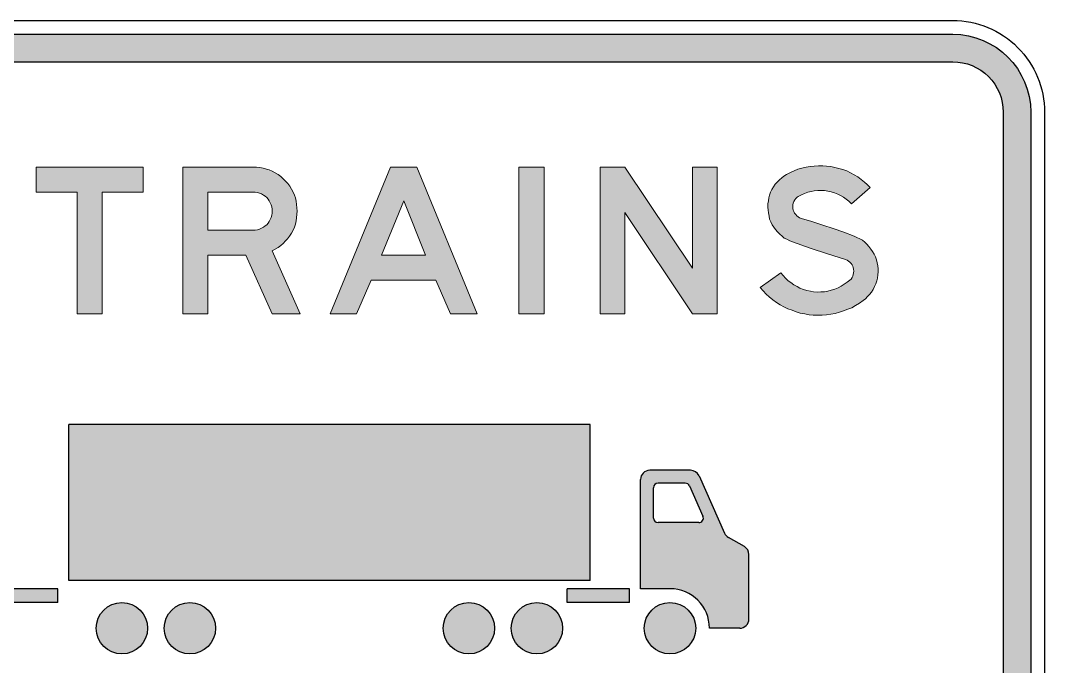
# Model space of a CAD drawing. Extents: x 21 to 1019, y -1350 to 257.
# Drawn here: x 273.7 to 348.1, y 209.8 to 256.7 of the extents above; entities that cross this region are included whole.
import ezdxf

# ---------------------------------------------------------------- set-up
doc = ezdxf.new("R2010")
doc.units = 0
doc.header["$LTSCALE"] = 12
doc.header["$MEASUREMENT"] = 0
doc.layers.get('0').update_dxf_attribs({"linetype": 'CONTINUOUS'})
doc.layers.add('L25', color=1, linetype='CONTINUOUS')
doc.layers.add('L35', color=3, linetype='CONTINUOUS')

msp = doc.modelspace()

# ---------------------------------------------------------------- hatches: boundary and pattern name
at = {"layer": 'L25'}
h = msp.add_hatch(color=256, dxfattribs=at)
edge = h.paths.add_edge_path()
edge.add_line((341.4211003270826, 182.3673855515614), (214.7543003270826, 182.3673855515614))
edge.add_arc((214.7543003270826, 188.0339855515614), 5.66659999999996, 180, 270, ccw=False)
edge.add_line((209.0877003270826, 188.0339855515614), (209.0877003270826, 250.0341188848947))
edge.add_arc((214.7543003270826, 250.0341188848948), 5.666600000000017, 90.00000000000028, 180.0000000000003, ccw=False)
edge.add_line((214.7543003270826, 255.7007188848947), (341.4211003270826, 255.7007188848947))
edge.add_arc((341.4211003270826, 250.0341188848947), 5.666600000000017, 6.252776074688882e-13, 90, ccw=False)
edge.add_line((347.0877003270826, 250.0341188848948), (347.0877003270826, 188.0339855515614))
edge.add_arc((341.4211003270826, 188.0339855515614), 5.66659999999996, -90.00000000000063, 0, ccw=False)
edge = h.paths.add_edge_path(flags=16)
edge.add_line((341.4211003270826, 184.3673855515614), (214.7543003270826, 184.3673855515614))
edge.add_arc((214.7543003270826, 188.0339855515614), 3.666599999999988, 180.0000000000004, 270, ccw=False)
edge.add_line((211.0877003270826, 188.0339855515614), (211.0877003270826, 250.0341188848947))
edge.add_arc((214.7543003270826, 250.0341188848947), 3.666600000000017, 90.00000000000051, 180, ccw=False)
edge.add_line((214.7543003270826, 253.7007188848947), (341.4211003270826, 253.7007188848947))
edge.add_arc((341.4211003270826, 250.0341188848948), 3.666599999999988, 3.979039320256561e-13, 90.00000000000091, ccw=False)
edge.add_line((345.0877003270826, 250.0341188848948), (345.0877003270826, 188.0339855515614))
edge.add_arc((341.4211003270826, 188.0339855515614), 3.66659999999996, -90.00000000000091, 0, ccw=False)
h = msp.add_hatch(color=256, dxfattribs=at)
h.paths.add_polyline_path([(274.8617451525581, 246.0570957468521), (282.6398278847995, 246.0570957468521), (282.6398278847995, 244.2366934052637), (279.660987689473, 244.2366934052637), (279.660987689473, 235.3947391746914), (277.8405853478846, 235.3947391746914), (277.8405853478846, 244.2366934052637), (274.8617451525581, 244.2366934052637)])
h.paths.add_polyline_path([(301.5530989662375, 243.5983705062652), (303.1370854193079, 239.650225168015), (299.9454709243153, 239.650225168015)], flags=16)
h.paths.add_polyline_path([(296.2100998857313, 235.3947391746914), (300.5837938233138, 246.0570957468521), (302.4987625203094, 246.0570957468521), (306.8724564578919, 235.3947391746914), (304.9574877608963, 235.3947391746914), (303.8936162625654, 237.8534644152784), (299.1889400810577, 237.8534644152784), (298.1250685827268, 235.3947391746914)])
h.paths.add_polyline_path([(309.9222214197738, 246.0570957468521), (311.7426237613622, 246.0570957468521), (311.7426237613622, 235.3947391746914), (309.9222214197738, 235.3947391746914)])
h.paths.add_polyline_path([(315.8089770438714, 246.0570957468521), (317.605737796608, 246.0570957468521), (322.5231882777818, 238.7045616139431), (322.5231882777818, 246.0570957468521), (324.3199490305184, 246.0570957468521), (324.3199490305184, 235.3947391746914), (322.5231882777818, 235.3947391746914), (317.605737796608, 242.7472733076005), (317.605737796608, 235.3947391746914), (315.8089770438714, 235.3947391746914)])
h.paths.add_polyline_path([(290.6306849167071, 241.4706275096034), (287.3208624774554, 241.4706275096034), (287.3208624774554, 244.2366934052637), (290.6306849167071, 244.2366934052637), (290.7725344498178, 244.2366934052637), (290.9380255717804, 244.2130518164119), (291.0798751048912, 244.1657686387083), (291.221724638002, 244.1184854610048), (291.3635741711128, 244.0239191055975), (291.4817821153717, 243.9529943390422), (291.5999900596307, 243.8347863947832), (291.6945564150379, 243.7165784505242), (291.7891227704451, 243.5983705062652), (291.8600475370005, 243.4565209731544), (291.9309723035559, 243.3146714400436), (291.9782554812595, 243.1728219069328), (292.0018970701113, 243.0073307849702), (292.0018970701113, 242.8654812518595), (292.0018970701113, 242.6999901298969), (291.9782554812595, 242.5581405967861), (291.9309723035559, 242.3926494748235), (291.8600475370005, 242.2507999417127), (291.7891227704451, 242.108950408602), (291.6945564150379, 241.9907424643429), (291.5999900596307, 241.8725345200839), (291.4817821153717, 241.7779681646768), (291.3635741711128, 241.6834018092696), (291.221724638002, 241.6124770427142), (291.0798751048912, 241.5415522761588), (290.9380255717804, 241.4942690984552), (290.7725344498178, 241.4706275096034)], flags=16)
h.paths.add_polyline_path([(292.0018970701113, 239.9812074119401), (294.0350737113659, 235.3947391746914), (292.0018970701113, 235.3947391746914), (290.0869283731157, 239.650225168015), (287.3208624774554, 239.650225168015), (287.3208624774554, 235.3947391746914), (285.500460135867, 235.3947391746914), (285.500460135867, 246.0570957468521), (290.6306849167071, 246.0570957468521), (290.867100805225, 246.0570957468521), (291.103516693743, 246.0334541580003), (291.339932582261, 245.9861709802967), (291.576348470779, 245.9152462137413), (291.7891227704451, 245.844321447186), (292.0018970701113, 245.7497550917788), (292.2146713697775, 245.6315471475198), (292.4274456694437, 245.5133392032608), (292.616578380258, 245.37148967015), (292.8057110910725, 245.2059985481874), (292.971202213035, 245.0405074262248), (293.1366933349976, 244.8513747154104), (293.2785428681084, 244.6622420045961), (293.3967508123674, 244.4494677049299), (293.5149587566264, 244.2366934052637), (293.6095251120336, 244.0239191055975), (293.6804498785889, 243.8111448059313), (293.7513746451443, 243.5747289174134), (293.7750162339961, 243.3383130288954), (293.7986578228479, 243.1018971403774), (293.8222994116997, 242.8654812518595), (293.7986578228479, 242.6290653633415), (293.7750162339961, 242.3690078859717), (293.7513746451443, 242.1562335863055), (293.6804498785889, 241.9198176977876), (293.6095251120336, 241.6834018092696), (293.5149587566264, 241.4706275096034), (293.3967508123674, 241.2578532099373), (293.2549012792566, 241.0450789102711), (293.1130517461458, 240.8559461994567), (292.971202213035, 240.6904550774941), (292.8057110910725, 240.5013223666797), (292.616578380258, 240.3594728335689), (292.4274456694437, 240.2176233004582), (292.2146713697775, 240.0994153561991)])
h.paths.add_polyline_path([(328.9300588566189, 238.3735793700179), (327.4406387589557, 237.3097078716871), (327.6534130586219, 237.0732919831691), (327.8661873582881, 236.8368760946511), (328.102603246806, 236.6241017949849), (328.3626607241758, 236.4113274953187), (328.6227182015456, 236.2221947845044), (328.8827756789154, 236.0567036625418), (329.1664747451369, 235.914854129431), (329.4501738113585, 235.7730045963202), (329.7575144664319, 235.6547966520612), (330.0412135326534, 235.5365887078023), (330.3485541877268, 235.442022352395), (330.679536431652, 235.3947391746914), (330.9868770867253, 235.3238144081361), (331.2942177417987, 235.3001728192843), (331.6251999857239, 235.3001728192843), (331.9325406407972, 235.3001728192843), (332.2635228847224, 235.3238144081361), (332.5708635397958, 235.3710975858397), (332.8782041948692, 235.4183807635433), (333.2091864387943, 235.5129471189504), (333.4928855050159, 235.6075134743576), (333.8002261600893, 235.7257214186166), (334.0839252263108, 235.8439293628756), (334.3676242925324, 236.0094204848382), (334.6513233587539, 236.1749116068008), (334.9113808361237, 236.3640443176151), (335.0768719580863, 236.4822522618741), (335.2423630800488, 236.6477433838367), (335.3842126131597, 236.8132345057993), (335.5260621462705, 236.9787256277619), (335.6442700905295, 237.1678583385763), (335.7388364459366, 237.3806326382424), (335.8334028013438, 237.5697653490568), (335.9043275678992, 237.782539648723), (335.9516107456028, 237.9953139483892), (335.9752523344546, 238.2317298369072), (335.9988939233064, 238.4445041365734), (335.9988939233064, 238.6572784362395), (335.9752523344546, 238.8936943247575), (335.927969156751, 239.1064686244237), (335.8806859790474, 239.3192429240898), (335.809761212492, 239.532017223756), (335.7151948570848, 239.7211499345704), (335.5969869128259, 239.9339242342366), (335.4787789685668, 240.0994153561991), (335.3369294354561, 240.2885480670136), (335.1950799023453, 240.4540391889761), (335.0295887803827, 240.5958887220869), (334.8640976584201, 240.7377382551977), (334.6749649476057, 240.8559461994567), (334.4621906479396, 240.9505125548638), (334.2730579371252, 241.0450789102711), (333.5165270938676, 241.3287779764926), (332.7363546617584, 241.5888354538624), (331.9798238185008, 241.8488929312322), (331.1996513863915, 242.108950408602), (330.443120543134, 242.3217247082681), (330.3012710100232, 242.3690078859717), (330.206704654616, 242.4399326525271), (330.088496710357, 242.5108574190825), (330.0175719438017, 242.6054237744897), (329.9230055883945, 242.6999901298969), (329.8757224106909, 242.8181980741559), (329.8284392329873, 242.9364060184149), (329.8047976441355, 243.0546139626738), (329.8047976441355, 243.1728219069328), (329.8047976441355, 243.3146714400436), (329.8284392329873, 243.4328793843026), (329.8757224106909, 243.5510873285616), (329.9466471772462, 243.6692952728206), (330.0175719438017, 243.7638616282277), (330.1121382992088, 243.858427983635), (330.206704654616, 243.9293527501903), (330.443120543134, 244.0475606944493), (330.6558948428001, 244.1421270498565), (330.8923107313181, 244.2366934052637), (331.1287266198361, 244.2839765829673), (331.3651425083541, 244.3312597606709), (331.6251999857239, 244.3549013495227), (331.8616158742419, 244.3549013495227), (332.0980317627598, 244.3549013495227), (332.3580892401296, 244.3076181718191), (332.5945051286475, 244.2603349941155), (332.8309210171655, 244.1894102275601), (333.0673369056835, 244.0948438721529), (333.2801112053497, 244.0002775167458), (333.4928855050159, 243.858427983635), (333.6820182158303, 243.7165784505242), (333.8711509266446, 243.5747289174134), (334.060283637459, 243.385596206599), (335.4314957908633, 244.5676756491889), (335.2187214911971, 244.7804499488551), (335.0059471915309, 244.9695826596694), (334.7695313030129, 245.1587153704838), (334.5331154144949, 245.3478480812982), (334.2730579371252, 245.489697614409), (333.9893588709036, 245.6315471475198), (333.7293013935338, 245.7733966806305), (333.4456023273123, 245.8679630360377), (333.1619032610907, 245.9625293914449), (332.8545626060173, 246.0334541580003), (332.5708635397958, 246.1043789245557), (332.2635228847224, 246.1280205134075), (331.9798238185008, 246.1516621022593), (331.6724831634274, 246.1516621022593), (331.3651425083541, 246.1280205134075), (331.0578018532808, 246.1043789245557), (330.7741027870591, 246.0570957468521), (330.4667621319858, 245.9861709802967), (330.1830630657642, 245.8916046248895), (329.8993639995427, 245.7733966806305), (329.6393065221729, 245.6551887363715), (329.3556074559513, 245.5133392032608), (329.1664747451369, 245.3951312590018), (329.0009836231744, 245.2769233147428), (328.8354925012118, 245.135073781632), (328.6700013792492, 244.9695826596694), (328.5281518461384, 244.8040915377069), (328.4099439018794, 244.6149588268925), (328.2917359576205, 244.4258261160781), (328.1971696022133, 244.2366934052637), (328.1262448356578, 244.0239191055975), (328.0553200691024, 243.8111448059313), (328.0316784802507, 243.5983705062652), (327.9843953025471, 243.385596206599), (327.9843953025471, 243.1491803180811), (328.0080368913988, 242.9364060184149), (328.0316784802507, 242.7236317187487), (328.0789616579543, 242.4872158302307), (328.1262448356578, 242.2744415305645), (328.220811191065, 242.0853088197501), (328.3153775464722, 241.8725345200839), (328.4335854907312, 241.6834018092696), (328.5517934349902, 241.517910687307), (328.693642968101, 241.3524195653444), (328.8591340900635, 241.1869284433818), (329.0246252120261, 241.0450789102711), (329.1901163339887, 240.9032293771602), (329.3792490448031, 240.8086630217531), (329.5920233444693, 240.6904550774941), (329.7811560552837, 240.6195303109387), (331.0578018532808, 240.1703401227546), (332.3344476512778, 239.7447915234222), (333.6347350381266, 239.3428845129416), (333.7529429823856, 239.295601335238), (333.8475093377928, 239.2246765686826), (333.9420756932, 239.1537518021273), (334.0366420486072, 239.0591854467201), (334.1075668151626, 238.9646190913129), (334.1548499928662, 238.8700527359057), (334.2021331705698, 238.7518447916467), (334.2257747594216, 238.6336368473877), (334.2494163482734, 238.4917873142769), (334.2257747594216, 238.3735793700179), (334.2021331705698, 238.2553714257589), (334.1548499928662, 238.1371634815), (334.1075668151626, 238.0425971260928), (334.0366420486072, 237.9243891818338), (333.9420756932, 237.8534644152784), (333.7529429823856, 237.6879732933158), (333.5401686827195, 237.546123760205), (333.3273943830533, 237.4042742270942), (333.0909784945353, 237.2860662828352), (332.8545626060173, 237.1914999274281), (332.5945051286475, 237.1205751608727), (332.3580892401296, 237.0496503943173), (332.0980317627598, 237.0023672166137), (331.83797428539, 237.0023672166137), (331.5779168080202, 236.9787256277619), (331.3178593306505, 237.0023672166137), (331.0814434421325, 237.0496503943173), (330.8213859647628, 237.0969335720209), (330.5849700762448, 237.1678583385763), (330.324912598875, 237.2624246939835), (330.1121382992088, 237.3806326382424), (329.8757224106909, 237.4988405825014), (329.6629481110247, 237.664331704464), (329.4738154002103, 237.8061812375748), (329.2846826893959, 237.9953139483892), (329.0955499785816, 238.1844466592036)])
h = msp.add_hatch(color=256, dxfattribs=at)
edge = h.paths.add_edge_path()
edge.add_arc((281.0877003270829, 212.5673855515614), 1.866666666666676, 0, 360)
edge = h.paths.add_edge_path()
edge.add_arc((286.0210336604162, 212.5673855515614), 1.866666666666676, 0, 360)
edge = h.paths.add_edge_path()
edge.add_arc((233.4543669937493, 212.5673855515614), 1.866666666666676, 0, 360)
edge = h.paths.add_edge_path()
edge.add_arc((238.3877003270826, 212.5673855515614), 1.866666666666676, 0, 360)
edge = h.paths.add_edge_path()
edge.add_arc((258.6543669937494, 212.5673855515614), 1.866666666666676, 0, 360)
edge = h.paths.add_edge_path()
edge.add_arc((263.5877003270828, 212.5673855515614), 1.866666666666676, 0, 360)
edge = h.paths.add_edge_path()
edge.add_arc((306.287700327083, 212.5673855515614), 1.866666666666676, 0, 360)
edge = h.paths.add_edge_path()
edge.add_arc((311.2210336604163, 212.5673855515614), 1.866666666666676, 0, 360)
edge = h.paths.add_edge_path()
edge.add_arc((320.8877003270831, 212.5673855515614), 1.866666666666676, 0, 360)
h.paths.add_polyline_path([(317.9543669937497, 214.4340522182281), (317.9543669937497, 215.4340522182281), (313.4262463273764, 215.4340522182281), (313.4262463273764, 214.4340522182281)])
h.paths.add_polyline_path([(268.2543669937494, 214.4340522182281), (268.2543669937494, 215.4340522182281), (276.4210336604161, 215.4340522182281), (276.4210336604161, 214.4340522182281)])
h.paths.add_polyline_path([(267.4543669937494, 216.0340522182281), (229.5877003270826, 216.0340522182281), (229.5877003270826, 227.3673855515615), (267.4543669937494, 227.3673855515615)])
h.paths.add_polyline_path([(277.2210336604161, 216.0340522182281), (277.2210336604161, 227.3673855515615), (315.087700327083, 227.3673855515615), (315.087700327083, 216.0340522182281)])
edge = h.paths.add_edge_path(flags=16)
edge.add_arc((322.9779538167116, 220.5673855515615), 0.333333333333335, 270, 383.999999999998)
edge.add_line((323.2824689692592, 220.7029644325867), (322.3029658615804, 222.9029644325868))
edge.add_arc((321.9984507090329, 222.7673855515615), 0.333333333333335, 23.99999999999793, 90)
edge.add_line((321.9984507090329, 223.1007188848948), (320.0210336604164, 223.1007188848948))
edge.add_arc((320.0210336604164, 222.7673855515615), 0.333333333333335, 90, 180)
edge.add_line((319.6877003270831, 222.7673855515615), (319.6877003270831, 220.5673855515615))
edge.add_arc((320.0210336604164, 220.5673855515615), 0.333333333333335, 180, 270)
edge.add_line((320.0210336604164, 220.2340522182282), (322.9779538167116, 220.2340522182282))
edge = h.paths.add_edge_path()
edge.add_arc((325.463030322314, 219.7390927827902), 0.66666666666667, 203.9999999999979, 240.0000000000075)
edge.add_line((325.1296969889806, 219.1617425136006), (326.2877003270831, 218.4931689746247))
edge.add_arc((325.9543669937497, 217.915818705435), 0.66666666666667, 0, 60.00000000000762, ccw=False)
edge.add_line((326.6210336604164, 217.915818705435), (326.6210336604164, 213.2340522182281))
edge.add_arc((325.9543669937497, 213.2340522182281), 0.66666666666667, -90, 0, ccw=False)
edge.add_line((325.9543669937497, 212.5673855515614), (323.7543669937497, 212.5673855515614))
edge.add_arc((320.8877003270831, 212.5673855515614), 2.866666666666681, 0, 90)
edge.add_line((320.8877003270831, 215.4340522182281), (318.7543669937497, 215.4340522182281))
edge.add_line((318.7543669937497, 215.4340522182281), (318.7543669937497, 223.3673855515615))
edge.add_arc((319.4210336604164, 223.3673855515615), 0.66666666666667, 90, 180, ccw=False)
edge.add_line((319.4210336604164, 224.0340522182282), (322.3880952649513, 224.0340522182282))
edge.add_arc((322.3880952649513, 223.3673855515615), 0.66666666666667, 23.99999999999801, 90, ccw=False)
edge.add_line((322.9971255700464, 223.638543313612), (324.8540000172189, 219.4679350207397))

# ---------------------------------------------------------------- linework, layer by layer
at = {"color": 3, "lineweight": 0}
for points in [[(274.8617451525581, 246.0570957468521), (282.6398278847995, 246.0570957468521), (282.6398278847995, 244.2366934052637), (279.660987689473, 244.2366934052637), (279.660987689473, 235.3947391746914), (277.8405853478846, 235.3947391746914), (277.8405853478846, 244.2366934052637), (274.8617451525581, 244.2366934052637), (274.8617451525581, 246.0570957468521), (274.8617451525581, 246.0570957468521)], [(285.500460135867, 246.0570957468521), (290.6306849167071, 246.0570957468521)], [(292.0018970701113, 239.9812074119401), (294.0350737113659, 235.3947391746914), (292.0018970701113, 235.3947391746914), (290.0869283731157, 239.650225168015), (287.3208624774554, 239.650225168015), (287.3208624774554, 235.3947391746914), (285.500460135867, 235.3947391746914), (285.500460135867, 246.0570957468521)], [(293.8222994116997, 242.8654812518595), (293.7986578228479, 243.1018971403774), (293.7750162339961, 243.3383130288954), (293.7513746451443, 243.5747289174134), (293.6804498785889, 243.8111448059313), (293.6095251120336, 244.0239191055975), (293.5149587566264, 244.2366934052637), (293.3967508123674, 244.4494677049299), (293.2785428681084, 244.6622420045961), (293.1366933349976, 244.8513747154104), (292.971202213035, 245.0405074262248), (292.8057110910725, 245.2059985481874), (292.616578380258, 245.37148967015), (292.4274456694437, 245.5133392032608), (292.2146713697775, 245.6315471475198), (292.0018970701113, 245.7497550917788), (291.7891227704451, 245.844321447186), (291.576348470779, 245.9152462137413), (291.339932582261, 245.9861709802967), (291.103516693743, 246.0334541580003), (290.867100805225, 246.0570957468521), (290.6306849167071, 246.0570957468521)], [(296.2100998857313, 235.3947391746914), (300.5837938233138, 246.0570957468521), (302.4987625203094, 246.0570957468521), (306.8724564578919, 235.3947391746914), (304.9574877608963, 235.3947391746914), (303.8936162625654, 237.8534644152784), (299.1889400810577, 237.8534644152784), (298.1250685827268, 235.3947391746914), (296.2100998857313, 235.3947391746914), (296.2100998857313, 235.3947391746914)], [(309.9222214197738, 246.0570957468521), (311.7426237613622, 246.0570957468521), (311.7426237613622, 235.3947391746914), (309.9222214197738, 235.3947391746914), (309.9222214197738, 246.0570957468521), (309.9222214197738, 246.0570957468521)], [(315.8089770438714, 246.0570957468521), (317.605737796608, 246.0570957468521), (322.5231882777818, 238.7045616139431), (322.5231882777818, 246.0570957468521), (324.3199490305184, 246.0570957468521), (324.3199490305184, 235.3947391746914), (322.5231882777818, 235.3947391746914), (317.605737796608, 242.7472733076005), (317.605737796608, 235.3947391746914), (315.8089770438714, 235.3947391746914), (315.8089770438714, 246.0570957468521), (315.8089770438714, 246.0570957468521)], [(334.060283637459, 243.385596206599), (335.4314957908633, 244.5676756491889), (335.2187214911971, 244.7804499488551), (335.0059471915309, 244.9695826596694), (334.7695313030129, 245.1587153704838), (334.5331154144949, 245.3478480812982), (334.2730579371252, 245.489697614409), (333.9893588709036, 245.6315471475198), (333.7293013935338, 245.7733966806305), (333.4456023273123, 245.8679630360377), (333.1619032610907, 245.9625293914449), (332.8545626060173, 246.0334541580003), (332.5708635397958, 246.1043789245557), (332.2635228847224, 246.1280205134075), (331.9798238185008, 246.1516621022593), (331.6724831634274, 246.1516621022593), (331.3651425083541, 246.1280205134075), (331.0578018532808, 246.1043789245557), (330.7741027870591, 246.0570957468521), (330.4667621319858, 245.9861709802967), (330.1830630657642, 245.8916046248895), (329.8993639995427, 245.7733966806305), (329.6393065221729, 245.6551887363715), (329.3556074559513, 245.5133392032608), (329.1664747451369, 245.3951312590018), (329.0009836231744, 245.2769233147428), (328.8354925012118, 245.135073781632), (328.6700013792492, 244.9695826596694), (328.5281518461384, 244.8040915377069), (328.4099439018794, 244.6149588268925), (328.2917359576205, 244.4258261160781), (328.1971696022133, 244.2366934052637), (328.1262448356578, 244.0239191055975), (328.0553200691024, 243.8111448059313), (328.0316784802507, 243.5983705062652), (327.9843953025471, 243.385596206599), (327.9843953025471, 243.1491803180811), (328.0080368913988, 242.9364060184149), (328.0316784802507, 242.7236317187487), (328.0789616579543, 242.4872158302307), (328.1262448356578, 242.2744415305645), (328.220811191065, 242.0853088197501), (328.3153775464722, 241.8725345200839), (328.4335854907312, 241.6834018092696), (328.5517934349902, 241.517910687307), (328.693642968101, 241.3524195653444), (328.8591340900635, 241.1869284433818), (329.0246252120261, 241.0450789102711), (329.1901163339887, 240.9032293771602), (329.3792490448031, 240.8086630217531), (329.5920233444693, 240.6904550774941), (329.7811560552837, 240.6195303109387), (331.0578018532808, 240.1703401227546), (332.3344476512778, 239.7447915234222), (333.6347350381266, 239.3428845129416)], [(287.3208624774554, 244.2366934052637), (290.6306849167071, 244.2366934052637)], [(290.6306849167071, 241.4706275096034), (287.3208624774554, 241.4706275096034), (287.3208624774554, 244.2366934052637)], [(292.0018970701113, 242.8654812518595), (292.0018970701113, 243.0073307849702), (291.9782554812595, 243.1728219069328), (291.9309723035559, 243.3146714400436), (291.8600475370005, 243.4565209731544), (291.7891227704451, 243.5983705062652), (291.6945564150379, 243.7165784505242), (291.5999900596307, 243.8347863947832), (291.4817821153717, 243.9529943390422), (291.3635741711128, 244.0239191055975), (291.221724638002, 244.1184854610048), (291.0798751048912, 244.1657686387083), (290.9380255717804, 244.2130518164119), (290.7725344498178, 244.2366934052637), (290.6306849167071, 244.2366934052637)], [(334.060283637459, 243.385596206599), (333.8711509266446, 243.5747289174134), (333.6820182158303, 243.7165784505242), (333.4928855050159, 243.858427983635), (333.2801112053497, 244.0002775167458), (333.0673369056835, 244.0948438721529), (332.8309210171655, 244.1894102275601), (332.5945051286475, 244.2603349941155), (332.3580892401296, 244.3076181718191), (332.0980317627598, 244.3549013495227), (331.8616158742419, 244.3549013495227), (331.6251999857239, 244.3549013495227), (331.3651425083541, 244.3312597606709), (331.1287266198361, 244.2839765829673), (330.8923107313181, 244.2366934052637), (330.6558948428001, 244.1421270498565), (330.443120543134, 244.0475606944493), (330.206704654616, 243.9293527501903)], [(301.5530989662375, 243.5983705062652), (303.1370854193079, 239.650225168015), (299.9454709243153, 239.650225168015), (301.5530989662375, 243.5983705062652), (301.5530989662375, 243.5983705062652)], [(330.206704654616, 243.9293527501903), (330.1121382992088, 243.858427983635), (330.0175719438017, 243.7638616282277), (329.9466471772462, 243.6692952728206), (329.8757224106909, 243.5510873285616), (329.8284392329873, 243.4328793843026), (329.8047976441355, 243.3146714400436), (329.8047976441355, 243.1728219069328), (329.8047976441355, 243.0546139626738), (329.8284392329873, 242.9364060184149), (329.8757224106909, 242.8181980741559), (329.9230055883945, 242.6999901298969), (330.0175719438017, 242.6054237744897), (330.088496710357, 242.5108574190825), (330.206704654616, 242.4399326525271), (330.3012710100232, 242.3690078859717), (330.443120543134, 242.3217247082681)], [(290.6306849167071, 241.4706275096034), (290.7725344498178, 241.4706275096034), (290.9380255717804, 241.4942690984552), (291.0798751048912, 241.5415522761588), (291.221724638002, 241.6124770427142), (291.3635741711128, 241.6834018092696), (291.4817821153717, 241.7779681646768), (291.5999900596307, 241.8725345200839), (291.6945564150379, 241.9907424643429), (291.7891227704451, 242.108950408602), (291.8600475370005, 242.2507999417127), (291.9309723035559, 242.3926494748235), (291.9782554812595, 242.5581405967861), (292.0018970701113, 242.6999901298969), (292.0018970701113, 242.8654812518595)], [(292.0018970701113, 239.9812074119401), (292.2146713697775, 240.0994153561991), (292.4274456694437, 240.2176233004582), (292.616578380258, 240.3594728335689), (292.8057110910725, 240.5013223666797), (292.971202213035, 240.6904550774941), (293.1130517461458, 240.8559461994567), (293.2549012792566, 241.0450789102711), (293.3967508123674, 241.2578532099373), (293.5149587566264, 241.4706275096034), (293.6095251120336, 241.6834018092696), (293.6804498785889, 241.9198176977876), (293.7513746451443, 242.1562335863055), (293.7750162339961, 242.3690078859717), (293.7986578228479, 242.6290653633415), (293.8222994116997, 242.8654812518595)], [(327.4406387589557, 237.3097078716871), (327.6534130586219, 237.0732919831691), (327.8661873582881, 236.8368760946511), (328.102603246806, 236.6241017949849), (328.3626607241758, 236.4113274953187), (328.6227182015456, 236.2221947845044), (328.8827756789154, 236.0567036625418), (329.1664747451369, 235.914854129431), (329.4501738113585, 235.7730045963202), (329.7575144664319, 235.6547966520612), (330.0412135326534, 235.5365887078023), (330.3485541877268, 235.442022352395), (330.679536431652, 235.3947391746914), (330.9868770867253, 235.3238144081361), (331.2942177417987, 235.3001728192843), (331.6251999857239, 235.3001728192843), (331.9325406407972, 235.3001728192843), (332.2635228847224, 235.3238144081361), (332.5708635397958, 235.3710975858397), (332.8782041948692, 235.4183807635433), (333.2091864387943, 235.5129471189504), (333.4928855050159, 235.6075134743576), (333.8002261600893, 235.7257214186166), (334.0839252263108, 235.8439293628756), (334.3676242925324, 236.0094204848382), (334.6513233587539, 236.1749116068008), (334.9113808361237, 236.3640443176151), (335.0768719580863, 236.4822522618741), (335.2423630800488, 236.6477433838367), (335.3842126131597, 236.8132345057993), (335.5260621462705, 236.9787256277619), (335.6442700905295, 237.1678583385763), (335.7388364459366, 237.3806326382424), (335.8334028013438, 237.5697653490568), (335.9043275678992, 237.782539648723), (335.9516107456028, 237.9953139483892), (335.9752523344546, 238.2317298369072), (335.9988939233064, 238.4445041365734), (335.9988939233064, 238.6572784362395), (335.9752523344546, 238.8936943247575), (335.927969156751, 239.1064686244237), (335.8806859790474, 239.3192429240898), (335.809761212492, 239.532017223756), (335.7151948570848, 239.7211499345704), (335.5969869128259, 239.9339242342366), (335.4787789685668, 240.0994153561991), (335.3369294354561, 240.2885480670136), (335.1950799023453, 240.4540391889761), (335.0295887803827, 240.5958887220869), (334.8640976584201, 240.7377382551977), (334.6749649476057, 240.8559461994567), (334.4621906479396, 240.9505125548638), (334.2730579371252, 241.0450789102711), (333.5165270938676, 241.3287779764926), (332.7363546617584, 241.5888354538624), (331.9798238185008, 241.8488929312322), (331.1996513863915, 242.108950408602), (330.443120543134, 242.3217247082681)], [(333.9420756932, 237.8534644152784), (334.0366420486072, 237.9243891818338), (334.1075668151626, 238.0425971260928), (334.1548499928662, 238.1371634815), (334.2021331705698, 238.2553714257589), (334.2257747594216, 238.3735793700179), (334.2494163482734, 238.4917873142769), (334.2257747594216, 238.6336368473877), (334.2021331705698, 238.7518447916467), (334.1548499928662, 238.8700527359057), (334.1075668151626, 238.9646190913129), (334.0366420486072, 239.0591854467201), (333.9420756932, 239.1537518021273), (333.8475093377928, 239.2246765686826), (333.7529429823856, 239.295601335238), (333.6347350381266, 239.3428845129416)], [(328.9300588566189, 238.3735793700179), (327.4406387589557, 237.3097078716871)], [(328.9300588566189, 238.3735793700179), (329.0955499785816, 238.1844466592036), (329.2846826893959, 237.9953139483892), (329.4738154002103, 237.8061812375748), (329.6629481110247, 237.664331704464), (329.8757224106909, 237.4988405825014), (330.1121382992088, 237.3806326382424), (330.324912598875, 237.2624246939835), (330.5849700762448, 237.1678583385763), (330.8213859647628, 237.0969335720209), (331.0814434421325, 237.0496503943173), (331.3178593306505, 237.0023672166137), (331.5779168080202, 236.9787256277619), (331.83797428539, 237.0023672166137), (332.0980317627598, 237.0023672166137), (332.3580892401296, 237.0496503943173), (332.5945051286475, 237.1205751608727), (332.8545626060173, 237.1914999274281), (333.0909784945353, 237.2860662828352), (333.3273943830533, 237.4042742270942), (333.5401686827195, 237.546123760205), (333.7529429823856, 237.6879732933158), (333.9420756932, 237.8534644152784)]]:
    msp.add_lwpolyline(points, dxfattribs=at)
at = {"layer": 'L35'}
for p, q in [((315.087700327083, 227.3673855515615), (277.2210336604161, 227.3673855515615)), ((277.2210336604161, 216.0340522182281), (277.2210336604161, 227.3673855515615)), ((315.087700327083, 216.0340522182281), (315.087700327083, 227.3673855515615)), ((322.3880952649513, 224.0340522182282), (319.4210336604164, 224.0340522182282)), ((318.7543669937497, 215.4340522182281), (318.7543669937497, 223.3673855515615)), ((322.9971255700464, 223.638543313612), (324.8540000172189, 219.4679350207397)), ((319.6877003270831, 220.5673855515615), (319.6877003270831, 222.7673855515615)), ((321.9984507090329, 223.1007188848948), (320.0210336604164, 223.1007188848948)), ((322.3029658615804, 222.9029644325868), (323.2824689692592, 220.7029644325867)), ((322.9779538167116, 220.2340522182282), (320.0210336604164, 220.2340522182282)), ((326.2877003270831, 218.4931689746247), (325.1296969889806, 219.1617425136006)), ((326.6210336604164, 213.2340522182281), (326.6210336604164, 217.915818705435)), ((315.087700327083, 216.0340522182281), (277.2210336604161, 216.0340522182281)), ((276.4210336604161, 215.4340522182281), (268.2543669937494, 215.4340522182281)), ((276.4210336604161, 214.4340522182281), (276.4210336604161, 215.4340522182281)), ((317.9543669937497, 215.4340522182281), (313.4262463273764, 215.4340522182281)), ((313.4262463273764, 214.4340522182281), (313.4262463273764, 215.4340522182281)), ((317.9543669937497, 214.4340522182281), (317.9543669937497, 215.4340522182281)), ((320.8877003270831, 215.4340522182281), (318.7543669937497, 215.4340522182281)), ((276.4210336604161, 214.4340522182281), (268.2543669937494, 214.4340522182281)), ((317.9543669937497, 214.4340522182281), (313.4262463273764, 214.4340522182281)), ((325.9543669937497, 212.5673855515614), (323.7543669937497, 212.5673855515614))]:
    msp.add_line(p, q, dxfattribs=at)
for points in [[(341.4211003270826, 181.3673855515614), (214.7543003270826, 181.3673855515614, -0.4142135623730951), (208.0877003270826, 188.0339855515614), (208.0877003270826, 250.0341188848947, -0.4142135623730938), (214.7543003270826, 256.7007188848947), (341.4211003270826, 256.7007188848947, -0.414213562373095), (348.0877003270826, 250.0341188848948), (348.0877003270826, 188.0339855515614, -0.4142135623730938)], [(341.4211003270826, 182.3673855515614), (214.7543003270826, 182.3673855515614, -0.4142135623730951), (209.0877003270826, 188.0339855515614), (209.0877003270826, 250.0341188848947, -0.4142135623730951), (214.7543003270826, 255.7007188848947), (341.4211003270826, 255.7007188848947, -0.4142135623730906), (347.0877003270826, 250.0341188848948), (347.0877003270826, 188.0339855515614, -0.414213562373098)], [(341.4211003270826, 184.3673855515614), (214.7543003270826, 184.3673855515614, -0.414213562373095), (211.0877003270826, 188.0339855515614), (211.0877003270826, 250.0341188848947, -0.414213562373095), (214.7543003270826, 253.7007188848947), (341.4211003270826, 253.7007188848947, -0.4142135623730973), (345.0877003270826, 250.0341188848948), (345.0877003270826, 188.0339855515614, -0.4142135623731019)]]:
    msp.add_lwpolyline(points, format="xyb", close=True, dxfattribs=at)
for centre in [(281.0877003270829, 212.5673855515614), (286.0210336604162, 212.5673855515614), (306.287700327083, 212.5673855515614), (311.2210336604163, 212.5673855515614), (320.8877003270831, 212.5673855515614)]:
    msp.add_circle(centre, 1.866666666666676, dxfattribs=at)
for centre, radius, start, end in [((319.4210336604164, 223.3673855515615), 0.66666666666667, 90, 180), ((322.3880952649513, 223.3673855515615), 0.66666666666667, 23.99999999999793, 90), ((320.0210336604164, 222.7673855515615), 0.333333333333335, 90, 180), ((321.9984507090329, 222.7673855515615), 0.333333333333335, 23.99999999999793, 90), ((320.0210336604164, 220.5673855515615), 0.333333333333335, 180, 270), ((322.9779538167116, 220.5673855515615), 0.333333333333335, 270, 23.99999999999793), ((325.463030322314, 219.7390927827902), 0.66666666666667, 203.9999999999979, 240.0000000000075), ((325.9543669937497, 217.915818705435), 0.66666666666667, 0, 60.00000000000754), ((320.8877003270831, 212.5673855515614), 2.866666666666681, 0, 90), ((325.9543669937497, 213.2340522182281), 0.66666666666667, 270, 0)]:
    msp.add_arc(centre, radius, start, end, dxfattribs=at)

doc.saveas('drawing.dxf')
